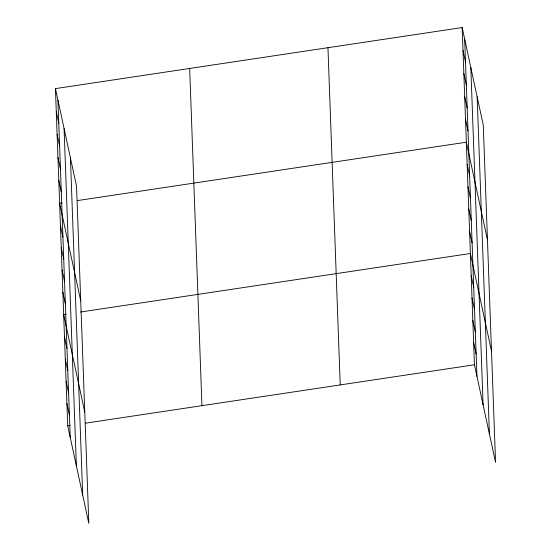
<?xml version="1.0" encoding="UTF-8"?>
<svg xmlns="http://www.w3.org/2000/svg" width="551" height="551" viewBox="0 0 551 551"><rect width="100%" height="100%" fill="white"/><g stroke="black" fill="none" stroke-linecap="round" stroke-linejoin="round"><path stroke-width="0.83" d="M55.444 88.608L76.555 186.231L88.828 523.45L67.718 425.82L55.444 88.608L462.172 27.55L483.282 125.18L495.556 462.392L474.445 364.769L462.172 27.55M62.132 202.878L59.618 203.257L80.728 300.887M77.236 200.612L466.346 142.206L487.456 239.83M66.189 314.166L63.668 314.538L84.778 412.169M80.446 312.024L470.396 253.488L491.506 351.111M67.718 425.82L70.239 425.448M85.336 423.182L474.445 364.769M463.005 50.478L465.512 62.084M463.839 73.414L466.353 85.012M464.679 96.342L467.186 107.941M465.512 119.271L468.019 130.876M467.158 164.46L469.666 176.058M467.964 186.72L470.471 198.319M468.777 208.974L471.284 220.572M469.583 231.227L472.097 242.833M471.208 275.741L473.715 287.346M472.014 298.001L474.528 309.6M472.827 320.255L475.334 331.854M473.64 342.508L476.147 354.114M56.278 111.536L58.792 123.135M57.118 134.465L59.625 146.07M57.951 157.4L60.458 168.999M58.785 180.329L61.292 191.927M60.431 225.517L62.938 237.116M61.237 247.771L63.744 259.369M62.049 270.031L64.557 281.63M62.862 292.285L65.369 303.883M64.481 336.799L66.988 348.397M65.287 359.052L67.801 370.658M66.099 381.313L68.606 392.911M66.912 403.566L69.419 415.165M477.145 96.79L489.419 434.009M470.816 67.539L483.096 404.758M464.679 39.149L476.952 376.367M327.955 47.696L340.229 384.915M189.668 68.455L201.941 405.674M70.418 157.841L82.691 495.06M64.088 128.597L76.369 465.815M57.951 100.206L70.225 437.425"/></g></svg>
